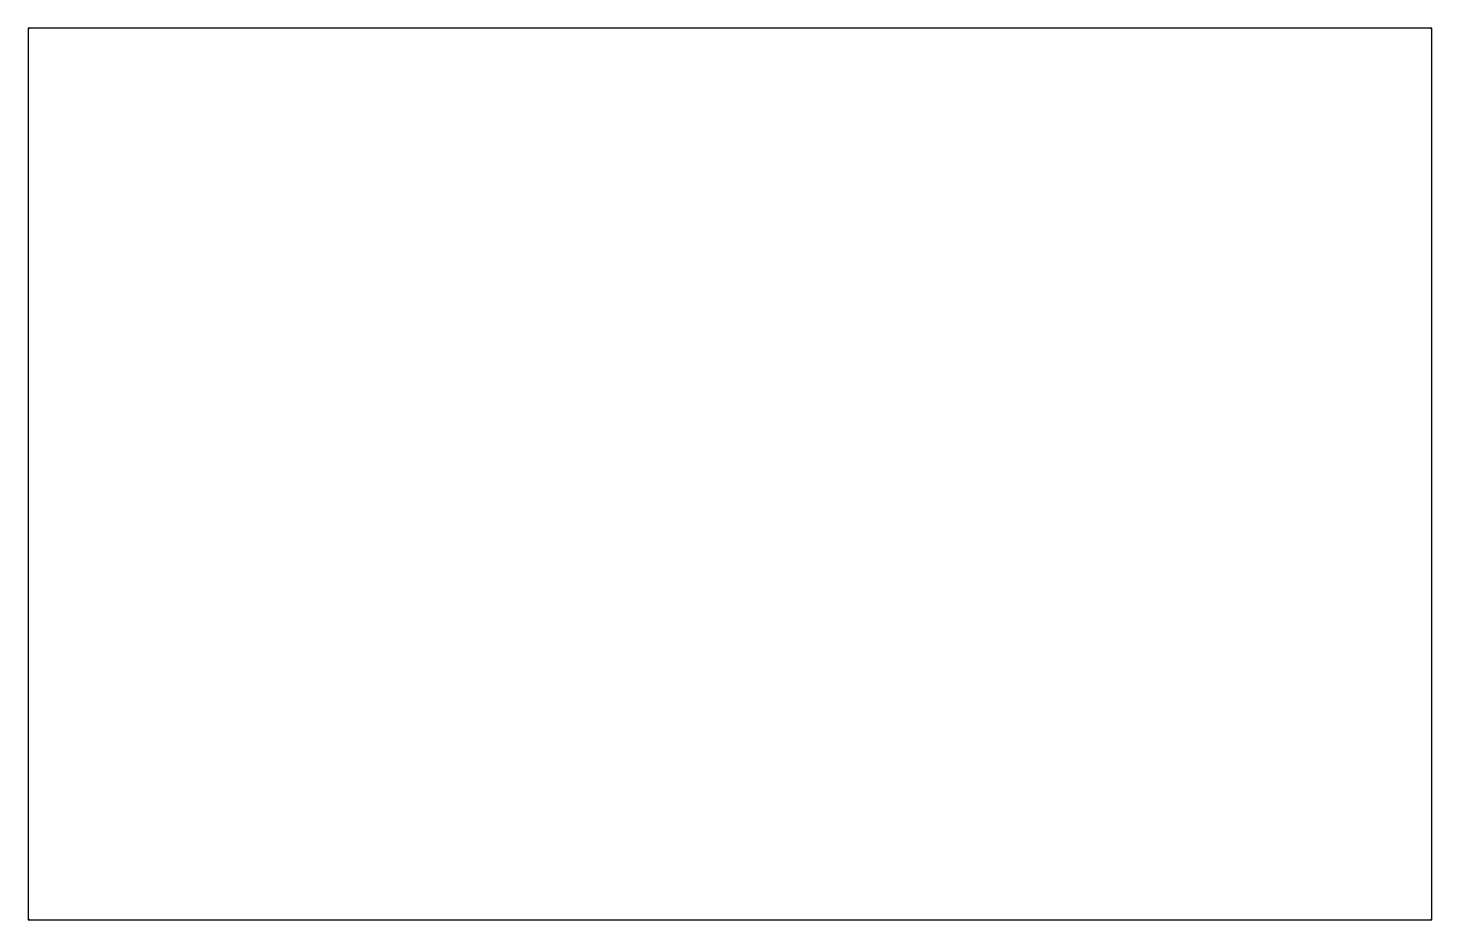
# Model space of a CAD drawing. Header units: millimetres. Extents: x -590 to 590, y -375 to 375.
import ezdxf

# ---------------------------------------------------------------- set-up
doc = ezdxf.new("R2010")
doc.units = ezdxf.units.MM
doc.layers.add('IKE120013-t1', color=255, linetype='Continuous')

# ---------------------------------------------------------------- blocks, each defined once
blk = doc.blocks.new('族几何图形组合_2629-Ref_ Level')
at = {"layer": 'IKE120013-t1'}
for p, q in [((-590, 375), (-590, -375)), ((590, 375), (-590, 375)), ((590, -375), (590, 375)), ((-590, -375), (590, -375))]:
    blk.add_line(p, q, dxfattribs=at)
for points, knots in [([(-589, 374), (-589.1, 374.1), (-589.2, 374.2), (-589.4, 374.4), (-589.5, 374.5), (-589.6, 374.6), (-589.7, 374.7), (-589.9, 374.9), (-590, 375), (-590, 375), (-590, 375)], [0, 0, 0, 0, 0.166667, 0.25, 0.333333, 0.416667, 0.5, 0.666667, 0.833333, 1, 1, 1, 1]), ([(590, 375), (590, 375), (590, 375), (589.9, 374.9), (589.7, 374.7), (589.6, 374.6), (589.5, 374.5), (589.4, 374.4), (589.2, 374.2), (589.1, 374.1), (589, 374)], [-1, -1, -1, -1, -0.833333, -0.666667, -0.5, -0.416667, -0.333333, -0.25, -0.166667, 0, 0, 0, 0]), ([(-589, -374), (-589.1, -374.1), (-589.2, -374.2), (-589.4, -374.4), (-589.5, -374.5), (-589.6, -374.6), (-589.7, -374.7), (-589.9, -374.9), (-590, -375), (-590, -375), (-590, -375)], [0, 0, 0, 0, 0.166667, 0.25, 0.333333, 0.416667, 0.5, 0.666667, 0.833333, 1, 1, 1, 1]), ([(589, -374), (589.1, -374.1), (589.2, -374.2), (589.4, -374.4), (589.5, -374.5), (589.6, -374.6), (589.7, -374.7), (589.9, -374.9), (590, -375), (590, -375), (590, -375)], [0, 0, 0, 0, 0.166667, 0.25, 0.333333, 0.416667, 0.5, 0.666667, 0.833333, 1, 1, 1, 1])]:
    blk.add_open_spline(points, degree=3, knots=knots, dxfattribs=at)

msp = doc.modelspace()

# ---------------------------------------------------------------- block references
msp.add_blockref('族几何图形组合_2629-Ref_ Level', (0, 0))

doc.saveas('drawing.dxf')
